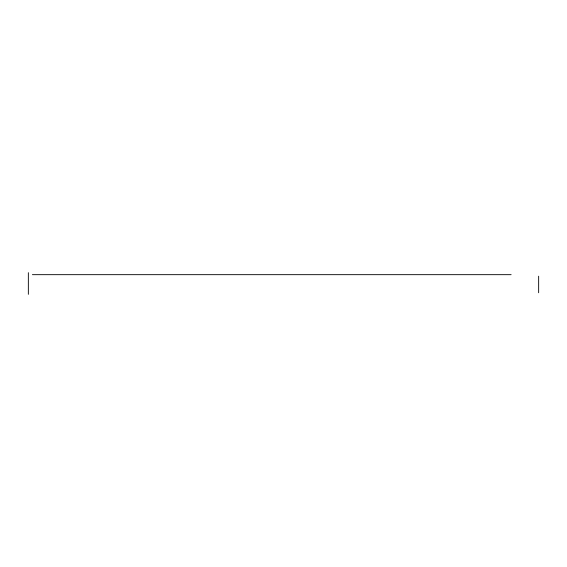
<?xml version="1.0" encoding="UTF-8"?>
<svg xmlns="http://www.w3.org/2000/svg" width="567" height="567" viewBox="0 0 567 567"><rect width="100%" height="100%" fill="white"/><g stroke="black" fill="none" stroke-linecap="round" stroke-linejoin="round"><path stroke-width="0.85" d="M32.397 274.669L511.129 274.669M538.65 276.193L538.65 292.756M28.35 272.677L28.35 294.323"/></g></svg>
